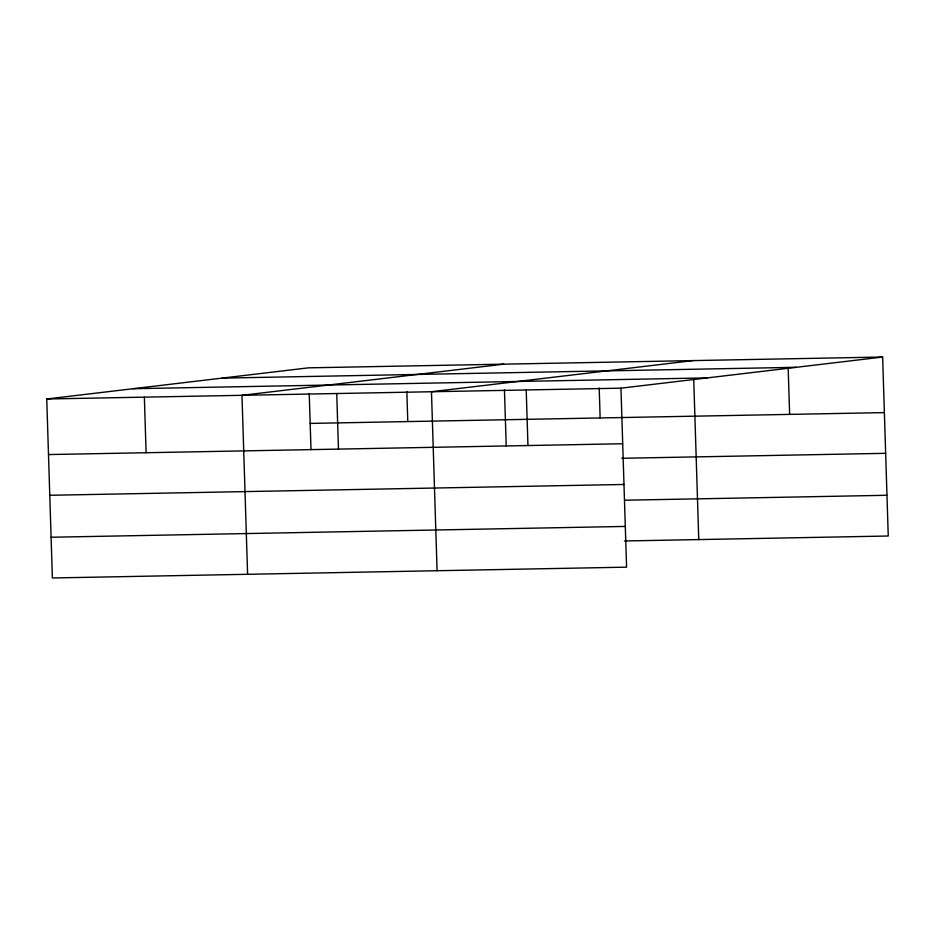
<?xml version="1.0" encoding="UTF-8"?>
<svg xmlns="http://www.w3.org/2000/svg" width="935" height="935" viewBox="0 0 935 935"><rect width="100%" height="100%" fill="white"/><g stroke="black" fill="none" stroke-linecap="round" stroke-linejoin="round"><path stroke-width="1.4" d="M882.628 357.03L620.957 388.177L626.579 567.159L52.372 577.97L46.75 398.988L308.421 367.841L882.628 357.03L888.25 536.012L624.428 540.979M503.649 364.171L241.978 395.318L247.6 574.289M693.139 360.594L431.467 391.742L437.089 570.724M222.074 378.114L796.269 367.315M133.097 388.715L707.304 377.904M46.75 398.988L620.957 388.177M310.163 423.415L884.37 412.604M48.491 454.562L622.698 443.751M621.822 458.29L885.655 453.323M49.777 495.281L623.984 484.47M624.603 500.225L886.964 495.281M51.098 537.239L625.293 526.428M788.147 367.361L789.631 414.38M693.723 379.119L698.761 539.577M599.195 388.025L600.141 417.945M526.206 389.965L527.959 445.527M504.456 389.813L506.221 445.913M406.842 391.648L407.777 421.568M336.729 393.53L338.47 449.104M309.228 393.483L310.993 449.595M144.364 397.153L146.105 452.715"/></g></svg>
